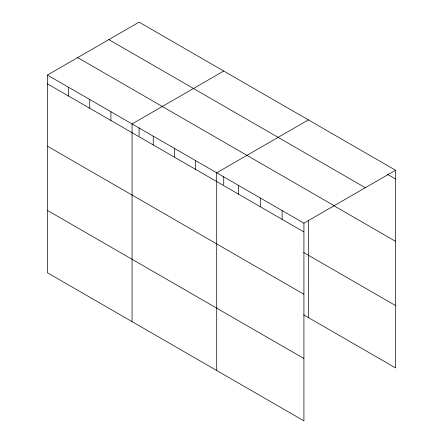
<?xml version="1.0" encoding="UTF-8"?>
<svg xmlns="http://www.w3.org/2000/svg" width="443" height="443" viewBox="0 0 443 443"><rect width="100%" height="100%" fill="white"/><g stroke="black" fill="none" stroke-linecap="round" stroke-linejoin="round"><path stroke-width="0.66" d="M47.412 75.072L303.92 223.167L303.92 420.85L47.412 272.755L47.412 75.072L139.08 22.15L395.588 170.245L395.588 367.928L303.671 314.862M223.726 71.018L132.058 123.946L132.058 321.629M308.372 119.892L216.71 172.814L216.71 370.498M303.92 223.167L395.588 170.245M387.337 174.237L395.588 179M108.828 39.615L365.337 187.71M77.663 57.607L334.172 205.702M333.712 205.624L395.588 241.346M47.412 83.827L303.92 231.922M303.671 252.516L395.588 305.581M47.412 146.173L303.92 294.268M47.412 210.408L303.92 358.503M308.372 220.692L308.372 317.576M282.119 210.58L282.119 219.335M260.312 197.988L260.312 206.748M238.511 185.401L238.511 194.156M223.726 176.657L223.726 184.947M195.546 160.599L195.546 169.353M174.387 148.377L174.387 157.132M153.223 136.162L153.223 144.916M139.08 127.789L139.08 136.079M110.9 111.725L110.9 120.479M89.735 99.509L89.735 108.264M68.576 87.293L68.576 96.048"/></g></svg>
